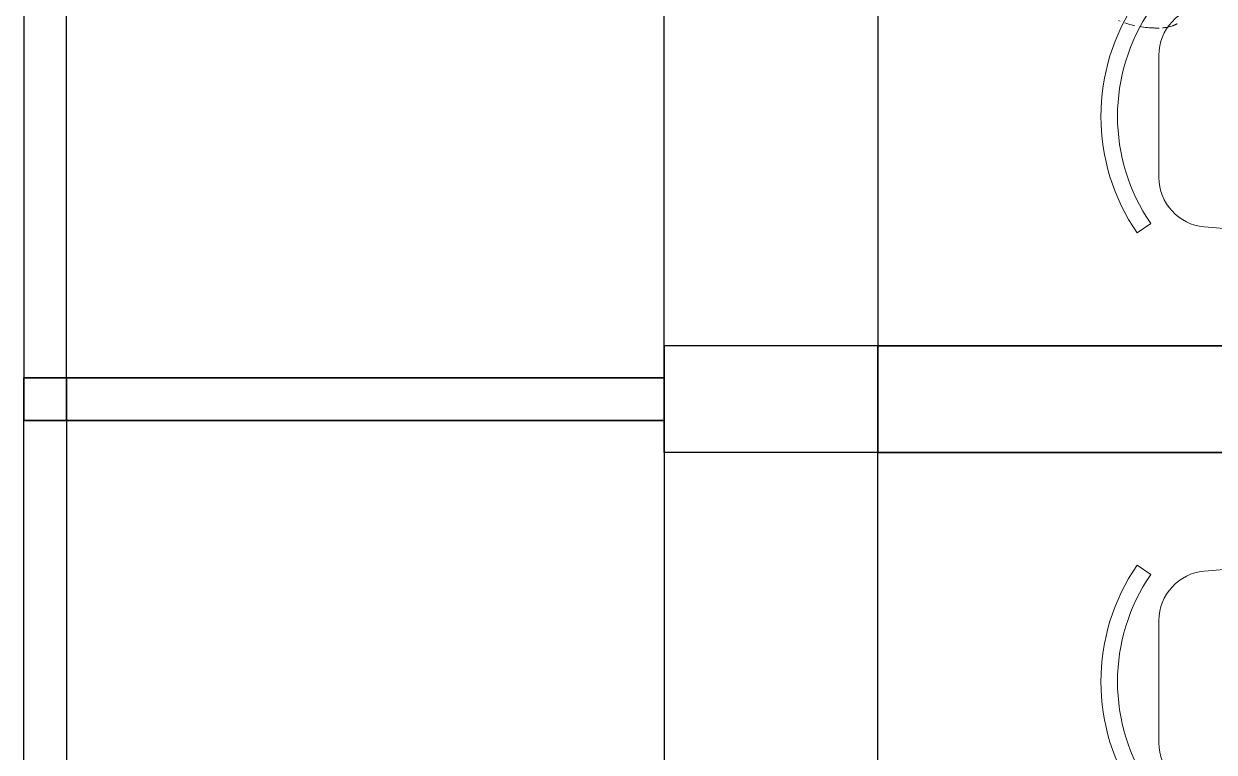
# Model space of a CAD drawing. Header units: millimetres. Extents: x 0 to 145404, y 0 to 194550.
# Drawn here: x 114075 to 116306, y 108984 to 110350 of the extents above; entities that cross this region are included whole.
import ezdxf

# ---------------------------------------------------------------- set-up
doc = ezdxf.new("R2010")
doc.units = ezdxf.units.MM
doc.linetypes.add('HIDDEN2', pattern=[0.1875, 0.125, -0.0625])
doc.layers.add('АР - мебель', color=7, linetype='Continuous', lineweight=9, true_color=0x787878)
for name, color, linetype, lineweight in [('АР - Монолит', 56, 'Continuous', 30), ('АР - Наружная стена', 144, 'Continuous', 30), ('АР - Окна', 150, 'Continuous', 9), ('АР - окна - открывание', 251, 'Continuous', 5), ('АР - Перегородки 80', 32, 'Continuous', 30)]:
    doc.layers.add(name, color=color, linetype=linetype, lineweight=lineweight)

# ---------------------------------------------------------------- blocks, each defined once
blk = doc.blocks.new('блок балконный дверной с проходом 750мм')
at = {"layer": 'АР - окна - открывание', "color": 252, "linetype": 'HIDDEN2', "lineweight": 0, "ltscale": 150}
for centre, radius, start, end in [((-167.2, -770.3), 181.4, 3.5982, 22.4603), ((-67.7, -776.3), 82.2, 342.0544, 359.0829), ((-268.2, -777.6), 282.7, 0.0137, 3.7944), ((-62.9, -775.9), 77.8, 333.1084, 340.7431)]:
    blk.add_arc(centre, radius, start, end, dxfattribs=at)
blk = doc.blocks.new('ОГ78_на2персон_стол800х800')
for p, q in [((-400, -800), (-400, 0)), ((-400, 0), (400, 0)), ((400, 0), (400, -800)), ((-489.2, -172.3), (-724.4, -192.8)), ((489.2, -172.3), (724.4, -192.8)), ((-824.7, -198.8), (-850.3, -181.3)), ((824.7, -198.8), (850.3, -181.3)), ((-809.3, -285.3), (-809.3, -514.7)), ((809.3, -285.3), (809.3, -514.7)), ((-824.7, -601.2), (-850.3, -618.7)), ((824.7, -601.2), (850.3, -618.7)), ((-489.2, -627.7), (-724.4, -607.2)), ((489.2, -627.7), (724.4, -607.2)), ((400, -800), (-400, -800))]:
    blk.add_line(p, q)
for centre, radius, start, end in [((-481.1, -264.8), 92.9, 31.593, 94.9697), ((481.1, -264.8), 92.9, 85.0303, 148.407), ((-530.7, -400), 387.3, 145.6197, 214.3803), ((-530.7, -400), 356.3, 145.6197, 214.3803), ((-716.4, -285.3), 92.9, 94.9697, 180), ((716.4, -285.3), 92.9, 0, 85.0303), ((530.7, -400), 356.3, 325.6197, 34.3803), ((530.7, -400), 387.3, 325.6197, 34.3803), ((-716.4, -514.7), 92.9, 180, 265.0303), ((716.4, -514.7), 92.9, 274.9697, 0), ((-481.1, -535.2), 92.9, 265.0303, 328.407), ((481.1, -535.2), 92.9, 211.593, 274.9697)]:
    blk.add_arc(centre, radius, start, end)
blk = doc.blocks.new('Квартира 1С 3800 тип 4')
at = {"layer": 'АР - Монолит'}
blk.add_lwpolyline([(0, 0), (0, 200), (-6750, 200), (-6750, 0)], close=True, dxfattribs=at)
at = {"layer": 'АР - Наружная стена'}
blk.add_lwpolyline([(-7150, 0), (-7150, 4000), (-6750, 4000), (-6750, 0)], close=True, dxfattribs=at)
at = {"layer": 'АР - Перегородки 80'}
for points in [[(-8270, 60), (-8270, 3940), (-8350, 3940), (-8350, 60)], [(-8350, 60), (-8350, 140), (-7150, 140), (-7150, 60)]]:
    blk.add_lwpolyline(points, close=True, dxfattribs=at)
at = {"layer": 'АР - мебель', "rotation": 180}
blk.add_blockref('ОГ78_на2персон_стол800х800', (-5413.7, 230), dxfattribs=at)
at = {"layer": 'АР - Окна', "xscale": -1, "rotation": 90}
blk.add_blockref('блок балконный дверной с проходом 750мм', (-7000, 810), dxfattribs=at)
blk = doc.blocks.new('Квартира 1С 3800 тип 4-1')
at = {"layer": 'АР - Монолит'}
blk.add_lwpolyline([(0, 4000), (0, 3800), (-6750, 3800), (-6750, 4000)], close=True, dxfattribs=at)
at = {"layer": 'АР - Наружная стена'}
blk.add_lwpolyline([(-7150, 4000), (-7150, 0), (-6750, 0), (-6750, 4000)], close=True, dxfattribs=at)
at = {"layer": 'АР - Перегородки 80'}
for points in [[(-8350, 3940), (-8350, 3860), (-7150, 3860), (-7150, 3940)], [(-8270, 3940), (-8270, 60), (-8350, 60), (-8350, 3940)]]:
    blk.add_lwpolyline(points, close=True, dxfattribs=at)
at = {"layer": 'АР - мебель', "xscale": -1}
blk.add_blockref('ОГ78_на2персон_стол800х800', (-5413.7, 3770), dxfattribs=at)
blk = doc.blocks.new('V_Section_2')
for name, p in [('Квартира 1С 3800 тип 4', (7150, -24500)), ('Квартира 1С 3800 тип 4-1', (7150, -28300))]:
    blk.add_blockref(name, p)

msp = doc.modelspace()

# ---------------------------------------------------------------- block references
msp.add_blockref('V_Section_2', (115275.5, 134046.1, 0))

doc.saveas('drawing.dxf')
